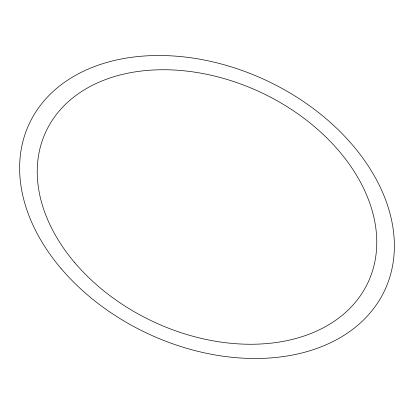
<?xml version="1.0" encoding="UTF-8"?>
<svg xmlns="http://www.w3.org/2000/svg" width="414" height="414" viewBox="0 0 414 414"><rect width="100%" height="100%" fill="white"/><g stroke="black" fill="none" stroke-linecap="round" stroke-linejoin="round"><path stroke-width="0.62" d="M61.081 268.52A196.288 139.761 25.1 0 0 381.76 296.134A196.288 139.761 25.1 0 0 178.16 56.345A196.288 139.761 25.1 0 0 61.081 268.52M74.799 262.74A177.834 126.622 25.1 0 0 365.334 287.756A177.834 126.622 25.1 0 0 180.871 70.504A177.834 126.622 25.1 0 0 74.799 262.74"/></g></svg>
